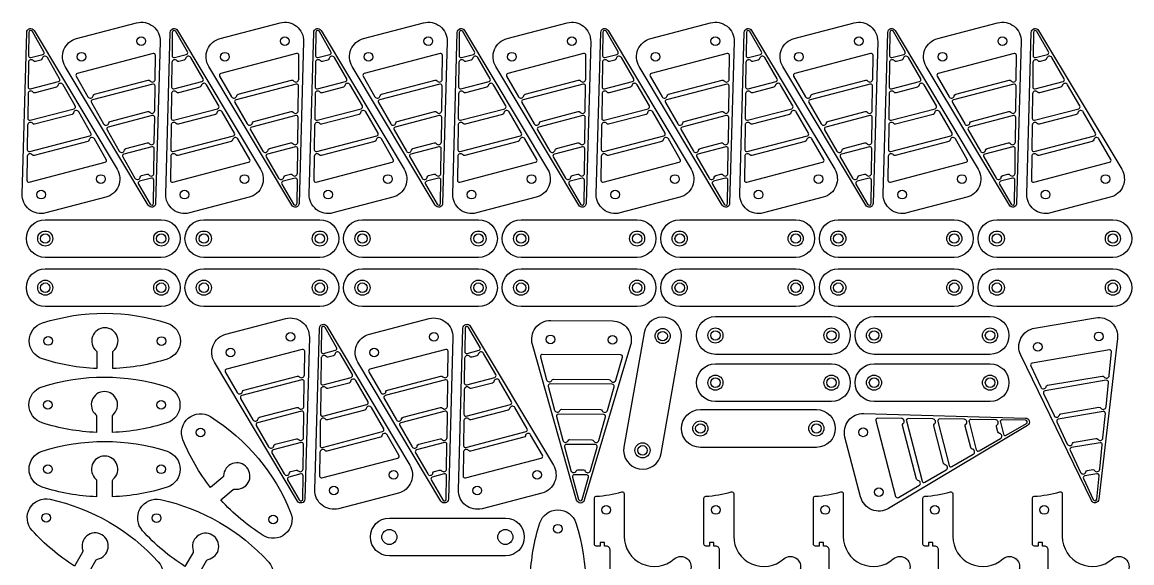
# Model space of a CAD drawing. Header units: millimetres. Extents: x -189 to 106, y -240 to 57.
# Drawn here: x -189.5 to 104.4, y -85.8 to 57.3 of the extents above; entities that cross this region are included whole.
import ezdxf

# ---------------------------------------------------------------- set-up
doc = ezdxf.new("R2010")
doc.units = ezdxf.units.MM
doc.layers.get('0').update_dxf_attribs({"linetype": 'CONTINUOUS'})

msp = doc.modelspace()

# ---------------------------------------------------------------- linework, layer by layer
for p, q in [((-24.79, -24.94), (-30.12, -55.2)), ((-20.28, -56.93), (-14.94, -26.68))]:
    msp.add_line(p, q)
for points in [[(-154.13, 9.33, -0.750206), (-156.07, 8.82), (-178.07, 45.59, -0.499922), (-175.04, 52.99), (-159.19, 57.13, -0.499922), (-152.93, 52.15)], [(-116.13, 9.33, -0.750206), (-118.07, 8.82), (-140.07, 45.59, -0.499922), (-137.04, 52.99), (-121.19, 57.13, -0.499922), (-114.93, 52.15)], [(-78.13, 9.33, -0.750206), (-80.07, 8.82), (-102.07, 45.59, -0.499922), (-99.04, 52.99), (-83.19, 57.13, -0.499922), (-76.93, 52.15)], [(-40.13, 9.33, -0.750206), (-42.07, 8.82), (-64.07, 45.59, -0.499922), (-61.04, 52.99), (-45.19, 57.13, -0.499922), (-38.93, 52.15)], [(-2.13, 9.33, -0.750206), (-4.07, 8.82), (-26.07, 45.59, -0.499922), (-23.04, 52.99), (-7.19, 57.13, -0.499922), (-0.93, 52.15)], [(35.87, 9.33, -0.750206), (33.93, 8.82), (11.93, 45.59, -0.499922), (14.96, 52.99), (30.81, 57.13, -0.499922), (37.07, 52.15)], [(73.87, 9.33, -0.750206), (71.93, 8.82), (49.93, 45.59, -0.499922), (52.96, 52.99), (68.81, 57.13, -0.499922), (75.07, 52.15)], [(-188.26, 54.6, -0.750206), (-186.31, 55.1), (-164.32, 18.34, -0.499922), (-167.35, 10.93), (-183.2, 6.79, -0.499922), (-189.46, 11.77)], [(-183.69, 49.48), (-186.77, 54.82, 0.762149), (-187.71, 54.57), (-187.79, 48.42, 0.495178), (-187.16, 47.93), (-184, 48.75, 0.495178)], [(-150.26, 54.6, -0.750206), (-148.31, 55.1), (-126.32, 18.34, -0.499922), (-129.35, 10.93), (-145.2, 6.79, -0.499922), (-151.46, 11.77)], [(-145.69, 49.48), (-148.77, 54.82, 0.762149), (-149.71, 54.57), (-149.79, 48.42, 0.495178), (-149.16, 47.93), (-146, 48.75, 0.495178)], [(-112.26, 54.6, -0.750206), (-110.31, 55.1), (-88.32, 18.34, -0.499922), (-91.35, 10.93), (-107.2, 6.79, -0.499922), (-113.46, 11.77)], [(-107.69, 49.48), (-110.77, 54.82, 0.762149), (-111.71, 54.57), (-111.79, 48.42, 0.495178), (-111.16, 47.93), (-108, 48.75, 0.495178)], [(-74.26, 54.6, -0.750206), (-72.31, 55.1), (-50.32, 18.34, -0.499922), (-53.35, 10.93), (-69.2, 6.79, -0.499922), (-75.46, 11.77)], [(-69.69, 49.48), (-72.77, 54.82, 0.762149), (-73.71, 54.57), (-73.79, 48.42, 0.495178), (-73.16, 47.93), (-70, 48.75, 0.495178)], [(-36.26, 54.6, -0.750206), (-34.31, 55.1), (-12.32, 18.34, -0.499922), (-15.35, 10.93), (-31.2, 6.79, -0.499922), (-37.46, 11.77)], [(-31.69, 49.48), (-34.77, 54.82, 0.762149), (-35.71, 54.57), (-35.79, 48.42, 0.495178), (-35.16, 47.93), (-32, 48.75, 0.495178)], [(1.74, 54.6, -0.750206), (3.69, 55.1), (25.68, 18.34, -0.499922), (22.65, 10.93), (6.8, 6.79, -0.499922), (0.54, 11.77)], [(6.31, 49.48), (3.23, 54.82, 0.762149), (2.29, 54.57), (2.21, 48.42, 0.495178), (2.84, 47.93), (6, 48.75, 0.495178)], [(39.74, 54.6, -0.750206), (41.69, 55.1), (63.68, 18.34, -0.499922), (60.65, 10.93), (44.8, 6.79, -0.499922), (38.54, 11.77)], [(44.31, 49.48), (41.23, 54.82, 0.762149), (40.29, 54.57), (40.21, 48.42, 0.495178), (40.84, 47.93), (44, 48.75, 0.495178)], [(77.74, 54.6, -0.750206), (79.69, 55.1), (101.68, 18.34, -0.499922), (98.65, 10.93), (82.8, 6.79, -0.499922), (76.54, 11.77)], [(82.31, 49.48), (79.23, 54.82, 0.762149), (78.29, 54.57), (78.21, 48.42, 0.495178), (78.84, 47.93), (82, 48.75, 0.495178)], [(-184.55, 47.26), (-185.95, 46.9, -0.298217), (-186.47, 47.07, 0.70704), (-187.81, 46.62), (-187.89, 40.12, 0.495178), (-187.27, 39.63), (-179.85, 41.57, 0.495178), (-179.54, 42.3), (-182.8, 47.93, 0.70704), (-184.19, 47.67, -0.298217)], [(-154.8, 48.98), (-174.88, 43.73, 0.495178), (-175.18, 43), (-172.04, 37.55, 0.70704), (-170.65, 37.81, -0.298217), (-170.28, 38.21), (-156.11, 41.91, -0.298217), (-155.59, 41.74, 0.70704), (-154.25, 42.19), (-154.17, 48.49, 0.495178)], [(-146.55, 47.26), (-147.95, 46.9, -0.298217), (-148.47, 47.07, 0.70704), (-149.81, 46.62), (-149.89, 40.12, 0.495178), (-149.27, 39.63), (-141.85, 41.57, 0.495178), (-141.54, 42.3), (-144.8, 47.93, 0.70704), (-146.19, 47.67, -0.298217)], [(-116.8, 48.98), (-136.88, 43.73, 0.495178), (-137.18, 43), (-134.04, 37.55, 0.70704), (-132.65, 37.81, -0.298217), (-132.28, 38.21), (-118.11, 41.91, -0.298217), (-117.59, 41.74, 0.70704), (-116.25, 42.19), (-116.17, 48.49, 0.495178)], [(-108.55, 47.26), (-109.95, 46.9, -0.298217), (-110.47, 47.07, 0.70704), (-111.81, 46.62), (-111.89, 40.12, 0.495178), (-111.27, 39.63), (-103.85, 41.57, 0.495178), (-103.54, 42.3), (-106.8, 47.93, 0.70704), (-108.19, 47.67, -0.298217)], [(-78.8, 48.98), (-98.88, 43.73, 0.495178), (-99.18, 43), (-96.04, 37.55, 0.70704), (-94.65, 37.81, -0.298217), (-94.28, 38.21), (-80.11, 41.91, -0.298217), (-79.59, 41.74, 0.70704), (-78.25, 42.19), (-78.17, 48.49, 0.495178)], [(-70.55, 47.26), (-71.95, 46.9, -0.298217), (-72.47, 47.07, 0.70704), (-73.81, 46.62), (-73.89, 40.12, 0.495178), (-73.27, 39.63), (-65.85, 41.57, 0.495178), (-65.54, 42.3), (-68.8, 47.93, 0.70704), (-70.19, 47.67, -0.298217)], [(-40.8, 48.98), (-60.88, 43.73, 0.495178), (-61.18, 43), (-58.04, 37.55, 0.70704), (-56.65, 37.81, -0.298217), (-56.28, 38.21), (-42.11, 41.91, -0.298217), (-41.59, 41.74, 0.70704), (-40.25, 42.19), (-40.17, 48.49, 0.495178)], [(-32.55, 47.26), (-33.95, 46.9, -0.298217), (-34.47, 47.07, 0.70704), (-35.81, 46.62), (-35.89, 40.12, 0.495178), (-35.27, 39.63), (-27.85, 41.57, 0.495178), (-27.54, 42.3), (-30.8, 47.93, 0.70704), (-32.19, 47.67, -0.298217)], [(-2.8, 48.98), (-22.88, 43.73, 0.495178), (-23.18, 43), (-20.04, 37.55, 0.70704), (-18.65, 37.81, -0.298217), (-18.28, 38.21), (-4.11, 41.91, -0.298217), (-3.59, 41.74, 0.70704), (-2.25, 42.19), (-2.17, 48.49, 0.495178)], [(5.45, 47.26), (4.05, 46.9, -0.298217), (3.53, 47.07, 0.70704), (2.19, 46.62), (2.11, 40.12, 0.495178), (2.73, 39.63), (10.15, 41.57, 0.495178), (10.46, 42.3), (7.2, 47.93, 0.70704), (5.81, 47.67, -0.298217)], [(35.2, 48.98), (15.12, 43.73, 0.495178), (14.82, 43), (17.96, 37.55, 0.70704), (19.35, 37.81, -0.298217), (19.72, 38.21), (33.89, 41.91, -0.298217), (34.41, 41.74, 0.70704), (35.75, 42.19), (35.83, 48.49, 0.495178)], [(43.45, 47.26), (42.05, 46.9, -0.298217), (41.53, 47.07, 0.70704), (40.19, 46.62), (40.11, 40.12, 0.495178), (40.73, 39.63), (48.15, 41.57, 0.495178), (48.46, 42.3), (45.2, 47.93, 0.70704), (43.81, 47.67, -0.298217)], [(73.2, 48.98), (53.12, 43.73, 0.495178), (52.82, 43), (55.96, 37.55, 0.70704), (57.35, 37.81, -0.298217), (57.72, 38.21), (71.89, 41.91, -0.298217), (72.41, 41.74, 0.70704), (73.75, 42.19), (73.83, 48.49, 0.495178)], [(81.45, 47.26), (80.05, 46.9, -0.298217), (79.53, 47.07, 0.70704), (78.19, 46.62), (78.11, 40.12, 0.495178), (78.73, 39.63), (86.15, 41.57, 0.495178), (86.46, 42.3), (83.2, 47.93, 0.70704), (81.81, 47.67, -0.298217)], [(-187.37, 31.33), (-175.7, 34.38, 0.495178), (-175.39, 35.12), (-178.65, 40.74, 0.70704), (-180.04, 40.48, -0.298217), (-180.4, 40.08), (-186.06, 38.6, -0.298217), (-186.58, 38.78, 0.70704), (-187.92, 38.32), (-188, 31.82, 0.495178)], [(-166.13, 31.03), (-156.22, 33.62, -0.298217), (-155.7, 33.44, 0.70704), (-154.36, 33.9), (-154.28, 40.4, 0.495178), (-154.9, 40.89), (-170.83, 36.73, 0.495178), (-171.14, 35.99), (-167.89, 30.37, 0.70704), (-166.5, 30.62, -0.298217)], [(-149.37, 31.33), (-137.7, 34.38, 0.495178), (-137.39, 35.12), (-140.65, 40.74, 0.70704), (-142.04, 40.48, -0.298217), (-142.4, 40.08), (-148.06, 38.6, -0.298217), (-148.58, 38.78, 0.70704), (-149.92, 38.32), (-150, 31.82, 0.495178)], [(-128.13, 31.03), (-118.22, 33.62, -0.298217), (-117.7, 33.44, 0.70704), (-116.36, 33.9), (-116.28, 40.4, 0.495178), (-116.9, 40.89), (-132.83, 36.73, 0.495178), (-133.14, 35.99), (-129.89, 30.37, 0.70704), (-128.5, 30.62, -0.298217)], [(-111.37, 31.33), (-99.7, 34.38, 0.495178), (-99.39, 35.12), (-102.65, 40.74, 0.70704), (-104.04, 40.48, -0.298217), (-104.4, 40.08), (-110.06, 38.6, -0.298217), (-110.58, 38.78, 0.70704), (-111.92, 38.32), (-112, 31.82, 0.495178)], [(-90.13, 31.03), (-80.22, 33.62, -0.298217), (-79.7, 33.44, 0.70704), (-78.36, 33.9), (-78.28, 40.4, 0.495178), (-78.9, 40.89), (-94.83, 36.73, 0.495178), (-95.14, 35.99), (-91.89, 30.37, 0.70704), (-90.5, 30.62, -0.298217)], [(-73.37, 31.33), (-61.7, 34.38, 0.495178), (-61.39, 35.12), (-64.65, 40.74, 0.70704), (-66.04, 40.48, -0.298217), (-66.4, 40.08), (-72.06, 38.6, -0.298217), (-72.58, 38.78, 0.70704), (-73.92, 38.32), (-74, 31.82, 0.495178)], [(-52.13, 31.03), (-42.22, 33.62, -0.298217), (-41.7, 33.44, 0.70704), (-40.36, 33.9), (-40.28, 40.4, 0.495178), (-40.9, 40.89), (-56.83, 36.73, 0.495178), (-57.14, 35.99), (-53.89, 30.37, 0.70704), (-52.5, 30.62, -0.298217)], [(-35.37, 31.33), (-23.7, 34.38, 0.495178), (-23.39, 35.12), (-26.65, 40.74, 0.70704), (-28.04, 40.48, -0.298217), (-28.4, 40.08), (-34.06, 38.6, -0.298217), (-34.58, 38.78, 0.70704), (-35.92, 38.32), (-36, 31.82, 0.495178)], [(-14.13, 31.03), (-4.22, 33.62, -0.298217), (-3.7, 33.44, 0.70704), (-2.36, 33.9), (-2.28, 40.4, 0.495178), (-2.9, 40.89), (-18.83, 36.73, 0.495178), (-19.14, 35.99), (-15.89, 30.37, 0.70704), (-14.5, 30.62, -0.298217)], [(2.63, 31.33), (14.3, 34.38, 0.495178), (14.61, 35.12), (11.35, 40.74, 0.70704), (9.96, 40.48, -0.298217), (9.6, 40.08), (3.94, 38.6, -0.298217), (3.42, 38.78, 0.70704), (2.08, 38.32), (2, 31.82, 0.495178)], [(23.87, 31.03), (33.78, 33.62, -0.298217), (34.3, 33.44, 0.70704), (35.64, 33.9), (35.72, 40.4, 0.495178), (35.1, 40.89), (19.17, 36.73, 0.495178), (18.86, 35.99), (22.11, 30.37, 0.70704), (23.5, 30.62, -0.298217)], [(40.63, 31.33), (52.3, 34.38, 0.495178), (52.61, 35.12), (49.35, 40.74, 0.70704), (47.96, 40.48, -0.298217), (47.6, 40.08), (41.94, 38.6, -0.298217), (41.42, 38.78, 0.70704), (40.08, 38.32), (40, 31.82, 0.495178)], [(61.87, 31.03), (71.78, 33.62, -0.298217), (72.3, 33.44, 0.70704), (73.64, 33.9), (73.72, 40.4, 0.495178), (73.1, 40.89), (57.17, 36.73, 0.495178), (56.86, 35.99), (60.11, 30.37, 0.70704), (61.5, 30.62, -0.298217)], [(78.63, 31.33), (90.3, 34.38, 0.495178), (90.61, 35.12), (87.35, 40.74, 0.70704), (85.96, 40.48, -0.298217), (85.6, 40.08), (79.94, 38.6, -0.298217), (79.42, 38.78, 0.70704), (78.08, 38.32), (78, 31.82, 0.495178)], [(-176.25, 32.89), (-186.17, 30.31, -0.298217), (-186.68, 30.48, 0.70704), (-188.02, 30.03), (-188.11, 23.53, 0.495178), (-187.48, 23.04), (-171.55, 27.2, 0.495178), (-171.24, 27.93), (-174.5, 33.56, 0.70704), (-175.89, 33.3, -0.298217)], [(-155.01, 32.59), (-166.68, 29.54, 0.495178), (-166.99, 28.81), (-163.74, 23.18, 0.70704), (-162.35, 23.44, -0.298217), (-161.98, 23.85), (-156.32, 25.32, -0.298217), (-155.81, 25.15, 0.70704), (-154.47, 25.6), (-154.38, 32.1, 0.495178)], [(-138.25, 32.89), (-148.17, 30.31, -0.298217), (-148.68, 30.48, 0.70704), (-150.02, 30.03), (-150.11, 23.53, 0.495178), (-149.48, 23.04), (-133.55, 27.2, 0.495178), (-133.24, 27.93), (-136.5, 33.56, 0.70704), (-137.89, 33.3, -0.298217)], [(-117.01, 32.59), (-128.68, 29.54, 0.495178), (-128.99, 28.81), (-125.74, 23.18, 0.70704), (-124.35, 23.44, -0.298217), (-123.98, 23.85), (-118.32, 25.32, -0.298217), (-117.81, 25.15, 0.70704), (-116.47, 25.6), (-116.38, 32.1, 0.495178)], [(-100.25, 32.89), (-110.17, 30.31, -0.298217), (-110.68, 30.48, 0.70704), (-112.02, 30.03), (-112.11, 23.53, 0.495178), (-111.48, 23.04), (-95.55, 27.2, 0.495178), (-95.24, 27.93), (-98.5, 33.56, 0.70704), (-99.89, 33.3, -0.298217)], [(-79.01, 32.59), (-90.68, 29.54, 0.495178), (-90.99, 28.81), (-87.74, 23.18, 0.70704), (-86.35, 23.44, -0.298217), (-85.98, 23.85), (-80.32, 25.32, -0.298217), (-79.81, 25.15, 0.70704), (-78.47, 25.6), (-78.38, 32.1, 0.495178)], [(-62.25, 32.89), (-72.17, 30.31, -0.298217), (-72.68, 30.48, 0.70704), (-74.02, 30.03), (-74.11, 23.53, 0.495178), (-73.48, 23.04), (-57.55, 27.2, 0.495178), (-57.24, 27.93), (-60.5, 33.56, 0.70704), (-61.89, 33.3, -0.298217)], [(-41.01, 32.59), (-52.68, 29.54, 0.495178), (-52.99, 28.81), (-49.74, 23.18, 0.70704), (-48.35, 23.44, -0.298217), (-47.98, 23.85), (-42.32, 25.32, -0.298217), (-41.81, 25.15, 0.70704), (-40.47, 25.6), (-40.38, 32.1, 0.495178)], [(-24.25, 32.89), (-34.17, 30.31, -0.298217), (-34.68, 30.48, 0.70704), (-36.02, 30.03), (-36.11, 23.53, 0.495178), (-35.48, 23.04), (-19.55, 27.2, 0.495178), (-19.24, 27.93), (-22.5, 33.56, 0.70704), (-23.89, 33.3, -0.298217)], [(-3.01, 32.59), (-14.68, 29.54, 0.495178), (-14.99, 28.81), (-11.74, 23.18, 0.70704), (-10.35, 23.44, -0.298217), (-9.98, 23.85), (-4.32, 25.32, -0.298217), (-3.81, 25.15, 0.70704), (-2.47, 25.6), (-2.38, 32.1, 0.495178)], [(13.75, 32.89), (3.83, 30.31, -0.298217), (3.32, 30.48, 0.70704), (1.98, 30.03), (1.89, 23.53, 0.495178), (2.52, 23.04), (18.45, 27.2, 0.495178), (18.76, 27.93), (15.5, 33.56, 0.70704), (14.11, 33.3, -0.298217)], [(34.99, 32.59), (23.32, 29.54, 0.495178), (23.01, 28.81), (26.26, 23.18, 0.70704), (27.65, 23.44, -0.298217), (28.02, 23.85), (33.68, 25.32, -0.298217), (34.19, 25.15, 0.70704), (35.53, 25.6), (35.62, 32.1, 0.495178)], [(51.75, 32.89), (41.83, 30.31, -0.298217), (41.32, 30.48, 0.70704), (39.98, 30.03), (39.89, 23.53, 0.495178), (40.52, 23.04), (56.45, 27.2, 0.495178), (56.76, 27.93), (53.5, 33.56, 0.70704), (52.11, 33.3, -0.298217)], [(72.99, 32.59), (61.32, 29.54, 0.495178), (61.01, 28.81), (64.26, 23.18, 0.70704), (65.65, 23.44, -0.298217), (66.02, 23.85), (71.68, 25.32, -0.298217), (72.19, 25.15, 0.70704), (73.53, 25.6), (73.62, 32.1, 0.495178)], [(89.75, 32.89), (79.83, 30.31, -0.298217), (79.32, 30.48, 0.70704), (77.98, 30.03), (77.89, 23.53, 0.495178), (78.52, 23.04), (94.45, 27.2, 0.495178), (94.76, 27.93), (91.5, 33.56, 0.70704), (90.11, 33.3, -0.298217)], [(-187.58, 14.95), (-167.51, 20.19, 0.495178), (-167.2, 20.93), (-170.35, 26.37, 0.70704), (-171.74, 26.12, -0.298217), (-172.1, 25.71), (-186.27, 22.01, -0.298217), (-186.79, 22.18, 0.70704), (-188.13, 21.73), (-188.21, 15.44, 0.495178)], [(-149.58, 14.95), (-129.51, 20.19, 0.495178), (-129.2, 20.93), (-132.35, 26.37, 0.70704), (-133.74, 26.12, -0.298217), (-134.1, 25.71), (-148.27, 22.01, -0.298217), (-148.79, 22.18, 0.70704), (-150.13, 21.73), (-150.21, 15.44, 0.495178)], [(-111.58, 14.95), (-91.51, 20.19, 0.495178), (-91.2, 20.93), (-94.35, 26.37, 0.70704), (-95.74, 26.12, -0.298217), (-96.1, 25.71), (-110.27, 22.01, -0.298217), (-110.79, 22.18, 0.70704), (-112.13, 21.73), (-112.21, 15.44, 0.495178)], [(-73.58, 14.95), (-53.51, 20.19, 0.495178), (-53.2, 20.93), (-56.35, 26.37, 0.70704), (-57.74, 26.12, -0.298217), (-58.1, 25.71), (-72.27, 22.01, -0.298217), (-72.79, 22.18, 0.70704), (-74.13, 21.73), (-74.21, 15.44, 0.495178)], [(-35.58, 14.95), (-15.51, 20.19, 0.495178), (-15.2, 20.93), (-18.35, 26.37, 0.70704), (-19.74, 26.12, -0.298217), (-20.1, 25.71), (-34.27, 22.01, -0.298217), (-34.79, 22.18, 0.70704), (-36.13, 21.73), (-36.21, 15.44, 0.495178)], [(2.42, 14.95), (22.49, 20.19, 0.495178), (22.8, 20.93), (19.65, 26.37, 0.70704), (18.26, 26.12, -0.298217), (17.9, 25.71), (3.73, 22.01, -0.298217), (3.21, 22.18, 0.70704), (1.87, 21.73), (1.79, 15.44, 0.495178)], [(40.42, 14.95), (60.49, 20.19, 0.495178), (60.8, 20.93), (57.65, 26.37, 0.70704), (56.26, 26.12, -0.298217), (55.9, 25.71), (41.73, 22.01, -0.298217), (41.21, 22.18, 0.70704), (39.87, 21.73), (39.79, 15.44, 0.495178)], [(78.42, 14.95), (98.49, 20.19, 0.495178), (98.8, 20.93), (95.65, 26.37, 0.70704), (94.26, 26.12, -0.298217), (93.9, 25.71), (79.73, 22.01, -0.298217), (79.21, 22.18, 0.70704), (77.87, 21.73), (77.79, 15.44, 0.495178)], [(-157.83, 16.66), (-156.43, 17.03, -0.298217), (-155.91, 16.85, 0.70704), (-154.57, 17.31), (-154.49, 23.8, 0.495178), (-155.12, 24.29), (-162.53, 22.36, 0.495178), (-162.84, 21.62), (-159.59, 16, 0.70704), (-158.2, 16.26, -0.298217)], [(-119.83, 16.66), (-118.43, 17.03, -0.298217), (-117.91, 16.85, 0.70704), (-116.57, 17.31), (-116.49, 23.8, 0.495178), (-117.12, 24.29), (-124.53, 22.36, 0.495178), (-124.84, 21.62), (-121.59, 16, 0.70704), (-120.2, 16.26, -0.298217)], [(-81.83, 16.66), (-80.43, 17.03, -0.298217), (-79.91, 16.85, 0.70704), (-78.57, 17.31), (-78.49, 23.8, 0.495178), (-79.12, 24.29), (-86.53, 22.36, 0.495178), (-86.84, 21.62), (-83.59, 16, 0.70704), (-82.2, 16.26, -0.298217)], [(-43.83, 16.66), (-42.43, 17.03, -0.298217), (-41.91, 16.85, 0.70704), (-40.57, 17.31), (-40.49, 23.8, 0.495178), (-41.12, 24.29), (-48.53, 22.36, 0.495178), (-48.84, 21.62), (-45.59, 16, 0.70704), (-44.2, 16.26, -0.298217)], [(-5.83, 16.66), (-4.43, 17.03, -0.298217), (-3.91, 16.85, 0.70704), (-2.57, 17.31), (-2.49, 23.8, 0.495178), (-3.12, 24.29), (-10.53, 22.36, 0.495178), (-10.84, 21.62), (-7.59, 16, 0.70704), (-6.2, 16.26, -0.298217)], [(32.17, 16.66), (33.57, 17.03, -0.298217), (34.09, 16.85, 0.70704), (35.43, 17.31), (35.51, 23.8, 0.495178), (34.88, 24.29), (27.47, 22.36, 0.495178), (27.16, 21.62), (30.41, 16, 0.70704), (31.8, 16.26, -0.298217)], [(70.17, 16.66), (71.57, 17.03, -0.298217), (72.09, 16.85, 0.70704), (73.43, 17.31), (73.51, 23.8, 0.495178), (72.88, 24.29), (65.47, 22.36, 0.495178), (65.16, 21.62), (68.41, 16, 0.70704), (69.8, 16.26, -0.298217)], [(-158.69, 14.44), (-155.61, 9.11, 0.762149), (-154.68, 9.35), (-154.6, 15.51, 0.495178), (-155.22, 16), (-158.38, 15.17, 0.495178)], [(-120.69, 14.44), (-117.61, 9.11, 0.762149), (-116.68, 9.35), (-116.6, 15.51, 0.495178), (-117.22, 16), (-120.38, 15.17, 0.495178)], [(-82.69, 14.44), (-79.61, 9.11, 0.762149), (-78.68, 9.35), (-78.6, 15.51, 0.495178), (-79.22, 16), (-82.38, 15.17, 0.495178)], [(-44.69, 14.44), (-41.61, 9.11, 0.762149), (-40.68, 9.35), (-40.6, 15.51, 0.495178), (-41.22, 16), (-44.38, 15.17, 0.495178)], [(-6.69, 14.44), (-3.61, 9.11, 0.762149), (-2.68, 9.35), (-2.6, 15.51, 0.495178), (-3.22, 16), (-6.38, 15.17, 0.495178)], [(31.31, 14.44), (34.39, 9.11, 0.762149), (35.32, 9.35), (35.4, 15.51, 0.495178), (34.78, 16), (31.62, 15.17, 0.495178)], [(69.31, 14.44), (72.39, 9.11, 0.762149), (73.32, 9.35), (73.4, 15.51, 0.495178), (72.78, 16), (69.62, 15.17, 0.495178)], [(-183.36, -5, -1), (-183.36, 5), (-152.64, 5, -1), (-152.64, -5)], [(-141.36, -5, -1), (-141.36, 5), (-110.64, 5, -1), (-110.64, -5)], [(-99.36, -5, -1), (-99.36, 5), (-68.64, 5, -1), (-68.64, -5)], [(-57.36, -5, -1), (-57.36, 5), (-26.64, 5, -1), (-26.64, -5)], [(-15.36, -5, -1), (-15.36, 5), (15.36, 5, -1), (15.36, -5)], [(26.64, -5, -1), (26.64, 5), (57.36, 5, -1), (57.36, -5)], [(68.64, -5, -1), (68.64, 5), (99.36, 5, -1), (99.36, -5)], [(-183.36, -18, -1), (-183.36, -8), (-152.64, -8, -1), (-152.64, -18)], [(-141.36, -18, -1), (-141.36, -8), (-110.64, -8, -1), (-110.64, -18)], [(-99.36, -18, -1), (-99.36, -8), (-68.64, -8, -1), (-68.64, -18)], [(-57.36, -18, -1), (-57.36, -8), (-26.64, -8, -1), (-26.64, -18)], [(-15.36, -18, -1), (-15.36, -8), (15.36, -8, -1), (15.36, -18)], [(26.64, -18, -1), (26.64, -8), (57.36, -8, -1), (57.36, -18)], [(68.64, -18, -1), (68.64, -8), (99.36, -8, -1), (99.36, -18)], [(-169.68, -30.14), (-169.68, -34.43, -0.068152), (-184.11, -31.86, -0.728869), (-184.1, -22.34, -0.156826), (-151.03, -22.37, -0.728869), (-151.04, -31.89, -0.068152), (-165.48, -34.43), (-165.47, -30.15, -0.217781), (-165.29, -29.76, 2.684924), (-169.85, -29.75, -0.217781)], [(-114.62, -68.99, -0.750206), (-116.57, -69.5), (-138.56, -32.73, -0.499922), (-135.53, -25.32), (-119.68, -21.18, -0.499922), (-113.42, -26.16)], [(-110.75, -23.72, -0.750206), (-108.8, -23.21), (-86.81, -59.98, -0.499922), (-89.84, -67.38), (-105.69, -71.52, -0.499922), (-111.95, -66.54)], [(-106.19, -28.83), (-109.27, -23.5, 0.762149), (-110.2, -23.74), (-110.28, -29.9, 0.495178), (-109.65, -30.39), (-106.49, -29.56, 0.495178)], [(-76.62, -68.99, -0.750206), (-78.57, -69.5), (-100.56, -32.73, -0.499922), (-97.53, -25.32), (-81.68, -21.18, -0.499922), (-75.42, -26.16)], [(-72.75, -23.72, -0.750206), (-70.8, -23.21), (-48.81, -59.98, -0.499922), (-51.84, -67.38), (-67.69, -71.52, -0.499922), (-73.95, -66.54)], [(-68.19, -28.83), (-71.27, -23.5, 0.762149), (-72.2, -23.74), (-72.28, -29.9, 0.495178), (-71.65, -30.39), (-68.49, -29.56, 0.495178)], [(-40.62, -69.28, -0.750206), (-42.64, -69.26), (-54.36, -28.06, -0.499922), (-49.52, -21.69), (-33.14, -21.79, -0.499922), (-28.38, -28.22)], [(-5.9, -30.65, -1), (-5.9, -20.65), (24.82, -20.65, -1), (24.82, -30.65)], [(36.1, -30.65, -1), (36.1, -20.65), (66.82, -20.65, -1), (66.82, -30.65)], [(95.64, -69.03, -0.750206), (93.65, -69.37), (74.95, -30.83, -0.499922), (78.61, -23.71), (94.76, -20.97, -0.499922), (100.57, -26.48)], [(-115.29, -29.34), (-135.37, -34.58, 0.495178), (-135.68, -35.32), (-132.53, -40.77, 0.70704), (-131.14, -40.51, -0.298217), (-130.77, -40.1), (-116.6, -36.4, -0.298217), (-116.08, -36.57, 0.70704), (-114.75, -36.12), (-114.66, -29.83, 0.495178)], [(-77.29, -29.34), (-97.37, -34.58, 0.495178), (-97.68, -35.32), (-94.53, -40.77, 0.70704), (-93.14, -40.51, -0.298217), (-92.77, -40.1), (-78.6, -36.4, -0.298217), (-78.08, -36.57, 0.70704), (-76.75, -36.12), (-76.66, -29.83, 0.495178)], [(-107.05, -31.05), (-108.44, -31.42, -0.298217), (-108.96, -31.24, 0.70704), (-110.3, -31.7), (-110.39, -38.2, 0.495178), (-109.76, -38.69), (-102.34, -36.75, 0.495178), (-102.04, -36.01), (-105.29, -30.39, 0.70704), (-106.68, -30.65, -0.298217)], [(-69.05, -31.05), (-70.44, -31.42, -0.298217), (-70.96, -31.24, 0.70704), (-72.3, -31.7), (-72.39, -38.2, 0.495178), (-71.76, -38.69), (-64.34, -36.75, 0.495178), (-64.04, -36.01), (-67.29, -30.39, 0.70704), (-68.68, -30.65, -0.298217)], [(-31.01, -30.8), (-51.76, -30.67, 0.495178), (-52.25, -31.3), (-50.62, -37.38, 0.70704), (-49.21, -37.49, -0.298217), (-48.75, -37.19), (-34.11, -37.29, -0.298217), (-33.65, -37.59, 0.70704), (-32.24, -37.5), (-30.53, -31.44, 0.495178)], [(98.42, -29.48), (77.96, -32.95, 0.495178), (77.59, -33.66), (80.25, -39.36, 0.70704), (81.66, -39.22, -0.298217), (82.06, -38.85), (96.5, -36.4, -0.298217), (97, -36.62, 0.70704), (98.38, -36.28), (99, -30.02, 0.495178)], [(-5.9, -43.15, -1), (-5.9, -33.15), (24.82, -33.15, -1), (24.82, -43.15)], [(36.1, -43.15, -1), (36.1, -33.15), (66.82, -33.15, -1), (66.82, -43.15)], [(-169.78, -47.04), (-169.79, -51.32, -0.068152), (-184.21, -48.76, -0.728869), (-184.2, -39.24, -0.156826), (-151.14, -39.27, -0.728869), (-151.15, -48.79, -0.068152), (-165.58, -51.33), (-165.58, -47.04, -0.217781), (-165.4, -46.65, 2.684924), (-169.96, -46.65, -0.217781)], [(-126.62, -47.28), (-116.71, -44.7, -0.298217), (-116.19, -44.87, 0.70704), (-114.85, -44.42), (-114.77, -37.92, 0.495178), (-115.39, -37.43), (-131.32, -41.59, 0.495178), (-131.63, -42.32), (-128.38, -47.95, 0.70704), (-126.99, -47.69, -0.298217)], [(-109.87, -46.98), (-98.19, -43.93, 0.495178), (-97.89, -43.2), (-101.14, -37.57, 0.70704), (-102.53, -37.83, -0.298217), (-102.9, -38.24), (-108.55, -39.71, -0.298217), (-109.07, -39.54, 0.70704), (-110.41, -39.99), (-110.49, -46.49, 0.495178)], [(-88.62, -47.28), (-78.71, -44.7, -0.298217), (-78.19, -44.87, 0.70704), (-76.85, -44.42), (-76.77, -37.92, 0.495178), (-77.39, -37.43), (-93.32, -41.59, 0.495178), (-93.63, -42.32), (-90.38, -47.95, 0.70704), (-88.99, -47.69, -0.298217)], [(-71.87, -46.98), (-60.19, -43.93, 0.495178), (-59.89, -43.2), (-63.14, -37.57, 0.70704), (-64.53, -37.83, -0.298217), (-64.9, -38.24), (-70.55, -39.71, -0.298217), (-71.07, -39.54, 0.70704), (-72.41, -39.99), (-72.49, -46.49, 0.495178)], [(85.57, -46.37), (95.67, -44.65, -0.298217), (96.17, -44.87, 0.70704), (97.55, -44.54), (98.2, -38.07, 0.495178), (97.61, -37.53), (81.38, -40.28, 0.495178), (81.01, -40.99), (83.76, -46.88, 0.70704), (85.17, -46.74, -0.298217)], [(-46.6, -45.21), (-36.36, -45.27, -0.298217), (-35.9, -45.57, 0.70704), (-34.49, -45.48), (-32.73, -39.23, 0.495178), (-33.2, -38.59), (-49.67, -38.49, 0.495178), (-50.15, -39.12), (-48.47, -45.39, 0.70704), (-47.06, -45.5, -0.298217)], [(-136.31, -63.2), (-139.59, -65.95, -0.068152), (-146.9, -53.25, -0.728869), (-139.6, -47.14, -0.156826), (-118.37, -72.49, -0.728869), (-125.67, -78.6, -0.068152), (-136.89, -69.17), (-133.61, -66.42, -0.217781), (-133.19, -66.31, 2.684924), (-136.12, -62.81, -0.217781)], [(-115.5, -45.72), (-127.17, -48.77, 0.495178), (-127.48, -49.51), (-124.23, -55.13, 0.70704), (-122.84, -54.88, -0.298217), (-122.47, -54.47), (-116.82, -52.99, -0.298217), (-116.3, -53.17, 0.70704), (-114.96, -52.71), (-114.88, -46.21, 0.495178)], [(-98.75, -45.42), (-108.66, -48.01, -0.298217), (-109.18, -47.84, 0.70704), (-110.52, -48.29), (-110.6, -54.79, 0.495178), (-109.97, -55.28), (-94.04, -51.12, 0.495178), (-93.74, -50.38), (-96.99, -44.76, 0.70704), (-98.38, -45.01, -0.298217)], [(-77.5, -45.72), (-89.17, -48.77, 0.495178), (-89.48, -49.51), (-86.23, -55.13, 0.70704), (-84.84, -54.88, -0.298217), (-84.47, -54.47), (-78.82, -52.99, -0.298217), (-78.3, -53.17, 0.70704), (-76.96, -52.71), (-76.88, -46.21, 0.495178)], [(-60.75, -45.42), (-70.66, -48.01, -0.298217), (-71.18, -47.84, 0.70704), (-72.52, -48.29), (-72.6, -54.79, 0.495178), (-71.97, -55.28), (-56.04, -51.12, 0.495178), (-55.74, -50.38), (-58.99, -44.76, 0.70704), (-60.38, -45.01, -0.298217)], [(-35.45, -46.58), (-47.52, -46.5, 0.495178), (-48, -47.13), (-46.32, -53.41, 0.70704), (-44.91, -53.52, -0.298217), (-44.45, -53.22), (-38.61, -53.26, -0.298217), (-38.15, -53.56, 0.70704), (-36.74, -53.47), (-34.98, -47.21, 0.495178)], [(-9.89, -55.28, -1), (-9.89, -45.28), (20.83, -45.28, -1), (20.83, -55.28)], [(76.22, -47.51, -0.750206), (76.73, -49.45), (39.96, -71.44, -0.499922), (32.56, -68.42), (28.41, -52.56, -0.499922), (33.39, -46.3)], [(96.79, -45.78), (84.89, -47.8, 0.495178), (84.52, -48.51), (87.27, -54.4, 0.70704), (88.68, -54.26, -0.298217), (89.08, -53.89), (94.84, -52.91, -0.298217), (95.34, -53.13, 0.70704), (96.72, -52.79), (97.37, -46.33, 0.495178)], [(36.57, -48.18), (41.82, -68.26, 0.495178), (42.55, -68.56), (48, -65.42, 0.70704), (47.74, -64.03, -0.298217), (47.33, -63.66), (43.63, -49.49, -0.298217), (43.81, -48.97, 0.70704), (43.35, -47.63), (37.06, -47.55, 0.495178)], [(54.52, -59.51), (51.93, -49.6, -0.298217), (52.1, -49.08, 0.70704), (51.65, -47.74), (45.15, -47.65, 0.495178), (44.66, -48.28), (48.82, -64.21, 0.495178), (49.55, -64.52), (55.18, -61.27, 0.70704), (54.92, -59.88, -0.298217)], [(52.96, -48.39), (56, -60.06, 0.495178), (56.74, -60.37), (62.37, -57.12, 0.70704), (62.11, -55.73, -0.298217), (61.7, -55.36), (60.22, -49.7, -0.298217), (60.4, -49.18, 0.70704), (59.94, -47.84), (53.45, -47.76, 0.495178)], [(68.89, -51.21), (68.52, -49.81, -0.298217), (68.69, -49.29, 0.70704), (68.24, -47.95), (61.74, -47.87, 0.495178), (61.25, -48.49), (63.19, -55.91, 0.495178), (63.92, -56.22), (69.55, -52.97, 0.70704), (69.29, -51.58, -0.298217)], [(71.11, -52.07), (76.44, -48.99, 0.762149), (76.2, -48.05), (70.04, -47.97, 0.495178), (69.55, -48.6), (70.37, -51.76, 0.495178)], [(-110.08, -63.37), (-90, -58.12, 0.495178), (-89.69, -57.39), (-92.84, -51.94, 0.70704), (-94.23, -52.2, -0.298217), (-94.6, -52.61), (-108.76, -56.31, -0.298217), (-109.28, -56.13, 0.70704), (-110.62, -56.59), (-110.7, -62.88, 0.495178)], [(-72.08, -63.37), (-52, -58.12, 0.495178), (-51.69, -57.39), (-54.84, -51.94, 0.70704), (-56.23, -52.2, -0.298217), (-56.6, -52.61), (-70.76, -56.31, -0.298217), (-71.28, -56.13, 0.70704), (-72.62, -56.59), (-72.7, -62.88, 0.495178)], [(-169.74, -64.08), (-169.75, -68.37, -0.068152), (-184.17, -65.8, -0.728869), (-184.16, -56.28, -0.156826), (-151.1, -56.32, -0.728869), (-151.11, -65.84, -0.068152), (-165.54, -68.37), (-165.54, -64.09, -0.217781), (-165.36, -63.7, 2.684924), (-169.92, -63.69, -0.217781)], [(-118.32, -61.65), (-116.92, -61.29, -0.298217), (-116.4, -61.46, 0.70704), (-115.07, -61.01), (-114.98, -54.51, 0.495178), (-115.61, -54.02), (-123.02, -55.96, 0.495178), (-123.33, -56.69), (-120.08, -62.32, 0.70704), (-118.69, -62.06, -0.298217)], [(-80.32, -61.65), (-78.92, -61.29, -0.298217), (-78.4, -61.46, 0.70704), (-77.07, -61.01), (-76.98, -54.51, 0.495178), (-77.61, -54.02), (-85.02, -55.96, 0.495178), (-85.33, -56.69), (-82.08, -62.32, 0.70704), (-80.69, -62.06, -0.298217)], [(-42.3, -61.23), (-40.86, -61.24, -0.298217), (-40.4, -61.55, 0.70704), (-38.99, -61.45), (-37.23, -55.2, 0.495178), (-37.7, -54.56), (-45.37, -54.51, 0.495178), (-45.86, -55.14), (-44.17, -61.42, 0.70704), (-42.76, -61.53, -0.298217)], [(92.59, -61.41), (94.01, -61.16, -0.298217), (94.51, -61.38, 0.70704), (95.89, -61.05), (96.54, -54.58, 0.495178), (95.96, -54.04), (88.4, -55.32, 0.495178), (88.03, -56.03), (90.78, -61.91, 0.70704), (92.19, -61.78, -0.298217)], [(-119.18, -63.88), (-116.1, -69.21, 0.762149), (-115.17, -68.96), (-115.09, -62.81, 0.495178), (-115.71, -62.32), (-118.87, -63.14, 0.495178)], [(-81.18, -63.88), (-78.1, -69.21, 0.762149), (-77.17, -68.96), (-77.09, -62.81, 0.495178), (-77.71, -62.32), (-80.87, -63.14, 0.495178)], [(-43.71, -63.16), (-42.11, -69.11, 0.762149), (-41.15, -69.11), (-39.48, -63.18, 0.495178), (-39.95, -62.55), (-43.22, -62.53, 0.495178)], [(91.54, -63.54), (94.14, -69.12, 0.762149), (95.09, -68.96), (95.71, -62.84, 0.495178), (95.13, -62.29), (91.91, -62.84, 0.495178)], [(-173.47, -82.99), (-175.62, -86.7, -0.068152), (-186.83, -77.27, -0.728869), (-182.06, -69.03, -0.156826), (-153.45, -85.59, -0.728869), (-158.21, -93.83, -0.068152), (-171.98, -88.81), (-169.83, -85.1, -0.217781), (-169.48, -84.85, 2.684924), (-173.43, -82.57, -0.217781)], [(-144.22, -83.08), (-146.37, -86.79, -0.068152), (-157.58, -77.35, -0.728869), (-152.81, -69.11, -0.156826), (-124.19, -85.67, -0.728869), (-128.96, -93.91, -0.068152), (-142.73, -88.89), (-140.58, -85.18, -0.217781), (-140.23, -84.93, 2.684924), (-144.18, -82.65, -0.217781)], [(-50.65, -89.72), (-54.93, -89.71, -0.068152), (-52.37, -75.29, -0.728869), (-42.85, -75.3, -0.156826), (-42.88, -108.36, -0.728869), (-52.4, -108.35, -0.068152), (-54.94, -93.92), (-50.65, -93.92, -0.217781), (-50.26, -94.1, 2.684924), (-50.26, -89.54, -0.217781)], [(-92.24, -84.01, -1), (-92.24, -74.01), (-61.52, -74.01, -1), (-61.52, -84.01)]]:
    msp.add_lwpolyline(points, format="xyb", close=True)
for points in [[(-33.8, -114.36), (-33.8, -82.43, 0.414214), (-34.8, -81.43), (-35.3, -81.43), (-35.3, -80.43), (-36.44, -80.43), (-36.44, -81.43), (-37.44, -81.43, -0.414214), (-37.94, -80.93), (-37.94, -68.74, -0.393063), (-37.48, -68.24, 0.048614), (-30.69, -67.08, -0.494779), (-30.06, -67.56), (-30.06, -78.84, 0.643616), (-16.79, -84.83, -0.86276), (-12.76, -88.26, -0.145821)], [(-4.8, -114.36), (-4.8, -82.43, 0.414214), (-5.8, -81.43), (-6.3, -81.43), (-6.3, -80.43), (-7.44, -80.43), (-7.44, -81.43), (-8.44, -81.43, -0.414214), (-8.94, -80.93), (-8.94, -68.74, -0.393063), (-8.48, -68.24, 0.048614), (-1.69, -67.08, -0.494779), (-1.06, -67.56), (-1.06, -78.84, 0.643616), (12.21, -84.83, -0.86276), (16.24, -88.26, -0.145821)], [(24.2, -114.36), (24.2, -82.43, 0.414214), (23.2, -81.43), (22.7, -81.43), (22.7, -80.43), (21.56, -80.43), (21.56, -81.43), (20.56, -81.43, -0.414214), (20.06, -80.93), (20.06, -68.74, -0.393063), (20.52, -68.24, 0.048614), (27.31, -67.08, -0.494779), (27.94, -67.56), (27.94, -78.84, 0.643616), (41.21, -84.83, -0.86276), (45.24, -88.26, -0.145821)], [(53.2, -114.36), (53.2, -82.43, 0.414214), (52.2, -81.43), (51.7, -81.43), (51.7, -80.43), (50.56, -80.43), (50.56, -81.43), (49.56, -81.43, -0.414214), (49.06, -80.93), (49.06, -68.74, -0.393063), (49.52, -68.24, 0.048614), (56.31, -67.08, -0.494779), (56.94, -67.56), (56.94, -78.84, 0.643616), (70.21, -84.83, -0.86276), (74.24, -88.26, -0.145821)], [(82.2, -114.36), (82.2, -82.43, 0.414214), (81.2, -81.43), (80.7, -81.43), (80.7, -80.43), (79.56, -80.43), (79.56, -81.43), (78.56, -81.43, -0.414214), (78.06, -80.93), (78.06, -68.74, -0.393063), (78.52, -68.24, 0.048614), (85.31, -67.08, -0.494779), (85.94, -67.56), (85.94, -78.84, 0.643616), (99.21, -84.83, -0.86276), (103.24, -88.26, -0.145821)]]:
    msp.add_lwpolyline(points, format="xyb")
for centre, radius in [((-157.92, 52.29), 1.15), ((-119.92, 52.29), 1.15), ((-81.92, 52.29), 1.15), ((-43.92, 52.29), 1.15), ((-5.92, 52.29), 1.15), ((32.08, 52.29), 1.15), ((70.08, 52.29), 1.15), ((-173.77, 48.15), 1.15), ((-135.77, 48.15), 1.15), ((-97.77, 48.15), 1.15), ((-59.77, 48.15), 1.15), ((-21.77, 48.15), 1.15), ((16.23, 48.15), 1.15), ((54.23, 48.15), 1.15), ((-168.61, 15.77), 1.15), ((-130.61, 15.77), 1.15), ((-92.61, 15.77), 1.15), ((-54.61, 15.77), 1.15), ((-16.61, 15.77), 1.15), ((21.39, 15.77), 1.15), ((59.39, 15.77), 1.15), ((97.39, 15.77), 1.15), ((-184.46, 11.63), 1.15), ((-146.46, 11.63), 1.15), ((-108.46, 11.63), 1.15), ((-70.46, 11.63), 1.15), ((-32.46, 11.63), 1.15), ((5.54, 11.63), 1.15), ((43.54, 11.63), 1.15), ((81.54, 11.63), 1.15), ((-183.36, 0), 2), ((-183.36, 0), 1.25), ((-152.64, 0), 2), ((-152.64, 0), 1.25), ((-141.36, 0), 2), ((-141.36, 0), 1.25), ((-110.64, 0), 2), ((-110.64, 0), 1.25), ((-99.36, 0), 2), ((-99.36, 0), 1.25), ((-68.64, 0), 2), ((-68.64, 0), 1.25), ((-57.36, 0), 2), ((-57.36, 0), 1.25), ((-26.64, 0), 2), ((-26.64, 0), 1.25), ((-15.36, 0), 2), ((-15.36, 0), 1.25), ((15.36, 0), 2), ((15.36, 0), 1.25), ((26.64, 0), 2), ((26.64, 0), 1.25), ((57.36, 0), 2), ((57.36, 0), 1.25), ((68.64, 0), 2), ((68.64, 0), 1.25), ((99.36, 0), 2), ((99.36, 0), 1.25), ((-183.36, -13), 2), ((-183.36, -13), 1.25), ((-152.64, -13), 2), ((-152.64, -13), 1.25), ((-141.36, -13), 2), ((-141.36, -13), 1.25), ((-110.64, -13), 2), ((-110.64, -13), 1.25), ((-99.36, -13), 2), ((-99.36, -13), 1.25), ((-68.64, -13), 2), ((-68.64, -13), 1.25), ((-57.36, -13), 2), ((-57.36, -13), 1.25), ((-26.64, -13), 2), ((-26.64, -13), 1.25), ((-15.36, -13), 2), ((-15.36, -13), 1.25), ((15.36, -13), 2), ((15.36, -13), 1.25), ((26.64, -13), 2), ((26.64, -13), 1.25), ((57.36, -13), 2), ((57.36, -13), 1.25), ((68.64, -13), 2), ((68.64, -13), 1.25), ((99.36, -13), 2), ((99.36, -13), 1.25), ((-182.57, -27.1), 1.15), ((-152.57, -27.13), 1.15), ((-118.42, -26.02), 1.15), ((-80.42, -26.02), 1.15), ((-49.55, -26.69), 1.15), ((-33.17, -26.79), 1.15), ((-19.87, -25.81), 2), ((-19.87, -25.81), 1.25), ((-5.9, -25.65), 2), ((-5.9, -25.65), 1.25), ((24.82, -25.65), 2), ((24.82, -25.65), 1.25), ((36.1, -25.65), 2), ((36.1, -25.65), 1.25), ((66.82, -25.65), 2), ((66.82, -25.65), 1.25), ((95.6, -25.9), 1.15), ((-134.27, -30.16), 1.15), ((-96.27, -30.16), 1.15), ((79.45, -28.64), 1.15), ((-5.9, -38.15), 2), ((-5.9, -38.15), 1.25), ((24.82, -38.15), 2), ((24.82, -38.15), 1.25), ((36.1, -38.15), 2), ((36.1, -38.15), 1.25), ((66.82, -38.15), 2), ((66.82, -38.15), 1.25), ((-182.68, -44), 1.15), ((-152.68, -44.03), 1.15), ((-9.89, -50.28), 2), ((-9.89, -50.28), 1.25), ((20.83, -50.28), 2), ((20.83, -50.28), 1.25), ((-142.27, -51.37), 1.15), ((33.25, -51.3), 1.15), ((-25.2, -56.07), 2), ((-25.2, -56.07), 1.25), ((-182.64, -61.05), 1.15), ((-152.64, -61.08), 1.15), ((-91.1, -62.54), 1.15), ((-53.1, -62.54), 1.15), ((-106.95, -66.68), 1.15), ((-68.95, -66.68), 1.15), ((37.39, -67.15), 1.15), ((-183.12, -73.91), 1.15), ((-153.87, -74), 1.15), ((-123.01, -74.37), 1.15), ((-34.81, -71.85), 1.15), ((-5.81, -71.85), 1.15), ((23.19, -71.85), 1.15), ((52.19, -71.85), 1.15), ((81.19, -71.85), 1.15), ((-47.61, -76.82), 1.15), ((-92.24, -79.01), 2), ((-61.52, -79.01), 2)]:
    msp.add_circle(centre, radius)
for centre, start, end in [((-19.87, -25.81), -10, 170), ((-25.2, -56.07), 170, 350)]:
    msp.add_arc(centre, 5, start, end)

doc.saveas('drawing.dxf')
